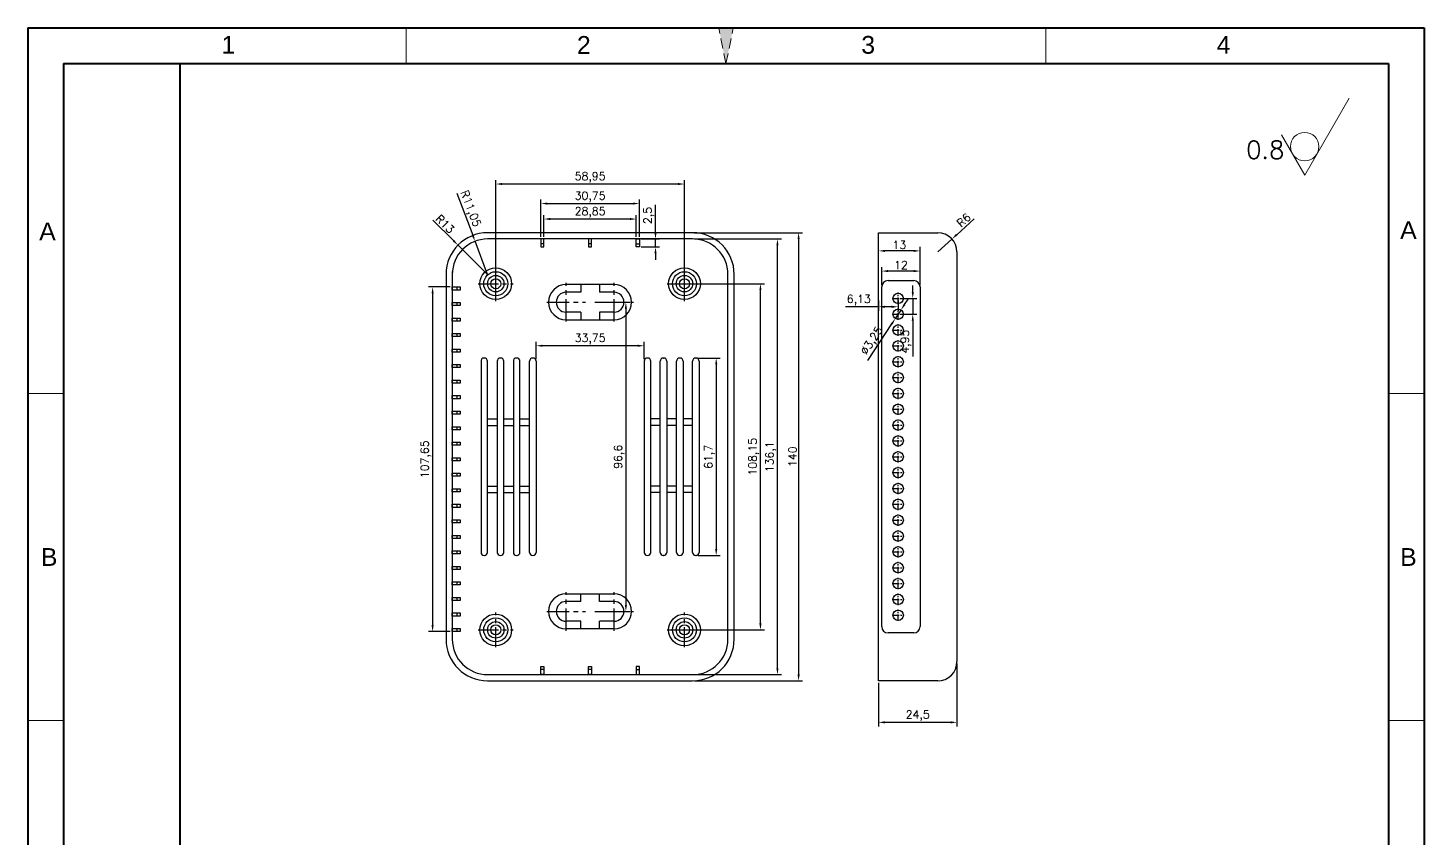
# Model space of a CAD drawing. Header units: millimetres. Extents: x 47132 to 47568, y -471 to 166.
# Drawn here: x 47131.6 to 47567.6, y -87.4 to 165.7 of the extents above; entities that cross this region are included whole.
import ezdxf
from ezdxf.enums import TextEntityAlignment as Align

# ---------------------------------------------------------------- set-up
doc = ezdxf.new("R2010")
doc.units = ezdxf.units.MM
for name, pattern in [('ACAD_ISO10W100', [18, 12, -3, 0, -3]), ('CENTER', [50.8, 31.75, -6.35, 6.35, -6.35]), ('HIDDEN2', [4.7625, 3.175, -1.5875])]:
    doc.linetypes.add(name, pattern=pattern)
for name, color, linetype, lineweight in [('dim', 82, 'Continuous', 9), ('图层1', 7, 'ACAD_ISO10W100', 15), ('图层4', 7, 'Continuous', 40), ('图层5', 7, 'HIDDEN2', 15), ('细实线', 3, 'Continuous', 18)]:
    doc.layers.add(name, color=color, linetype=linetype, lineweight=lineweight)
doc.layers.add('尺寸线', color=7, linetype='Continuous')
doc.styles.get("Standard").update_dxf_attribs({"font": 'txt', "bigfont": 'gbcbig.shx'})
doc.styles.add('样式 3', font='arial.ttf', dxfattribs={"height": 3.8})
doc.dimstyles.new('ISO-25', dxfattribs={"dimtxt": 2.5, "dimasz": 2.5, "dimexe": 1.25, "dimexo": 0.625, "dimtad": 1, "dimtxsty": 'Standard', "dimcen": 2.5, "dimadec": 0, "dimazin": 0, "dimtfac": 1, "dimtmove": 0, "dimatfit": 3, "dimfxl": 0, "dimarcsym": 0})

# ---------------------------------------------------------------- blocks, each defined once
blk = doc.blocks.new('*D3759')
at = {"layer": 'Defpoints', "color": 0, "transparency": 16777216}
for p in [(47398.25, 89.77), (47398.25, 84.8), (47410.25, 84.8)]:
    blk.add_point(p, dxfattribs=at)
at = {"layer": 'dim', "color": 0, "lineweight": -2, "transparency": 16777216}
for p, q in [((47398.25, 85.42), (47398.25, 91.02)), ((47408.25, 89.77), (47400.25, 89.77)), ((47410.25, 85.42), (47410.25, 91.02))]:
    blk.add_line(p, q, dxfattribs=at)
at = {"layer": 'dim', "color": 0, "transparency": 16777216}
for points in [[(47400.25, 90.11), (47400.25, 89.44), (47398.25, 89.77)], [(47408.25, 90.11), (47408.25, 89.44), (47410.25, 89.77)]]:
    blk.add_solid(points, dxfattribs=at)
at = {"layer": 'dim', "color": 0, "transparency": 16777216, "insert": (47404.25, 91.65), "char_height": 2.5, "attachment_point": 5}
blk.add_mtext('12', dxfattribs=at)
blk = doc.blocks.new('*D3758')
at = {"layer": 'Defpoints', "color": 0, "transparency": 16777216}
for p in [(47397.25, 96.08), (47397.25, 84.8), (47410.25, 84.8)]:
    blk.add_point(p, dxfattribs=at)
at = {"layer": 'dim', "color": 0, "lineweight": -2, "transparency": 16777216}
for p, q in [((47397.25, 85.42), (47397.25, 97.33)), ((47408.25, 96.08), (47399.25, 96.08)), ((47410.25, 85.42), (47410.25, 97.33))]:
    blk.add_line(p, q, dxfattribs=at)
at = {"layer": 'dim', "color": 0, "transparency": 16777216}
for points in [[(47399.25, 96.41), (47399.25, 95.75), (47397.25, 96.08)], [(47408.25, 96.41), (47408.25, 95.75), (47410.25, 96.08)]]:
    blk.add_solid(points, dxfattribs=at)
at = {"layer": 'dim', "color": 0, "transparency": 16777216, "insert": (47403.75, 97.95), "char_height": 2.5, "attachment_point": 5}
blk.add_mtext('13', dxfattribs=at)
blk = doc.blocks.new('*D3760')
at = {"layer": 'Defpoints', "color": 0, "transparency": 16777216}
for p in [(47397.25, 81.25), (47397.25, 78.62), (47403.37, 81.25)]:
    blk.add_point(p, dxfattribs=at)
at = {"layer": 'dim', "color": 0, "lineweight": -2, "transparency": 16777216}
for p, q in [((47397.25, 78.62), (47386.92, 78.62)), ((47397.25, 80.62), (47397.25, 77.37)), ((47401.37, 78.62), (47399.25, 78.62)), ((47403.37, 80.62), (47403.37, 77.37))]:
    blk.add_line(p, q, dxfattribs=at)
at = {"layer": 'dim', "color": 0, "transparency": 16777216}
for points in [[(47399.25, 78.95), (47399.25, 78.28), (47397.25, 78.62)], [(47401.37, 78.95), (47401.37, 78.28), (47403.37, 78.62)]]:
    blk.add_solid(points, dxfattribs=at)
at = {"layer": 'dim', "color": 0, "transparency": 16777216, "insert": (47391.08, 80.7), "char_height": 2.5, "attachment_point": 5}
blk.add_mtext('6,13', dxfattribs=at)
blk = doc.blocks.new('*D3761')
at = {"layer": 'Defpoints', "color": 0, "transparency": 16777216}
for p in [(47403.37, 81.25), (47403.37, 76.3), (47407.94, 76.3)]:
    blk.add_point(p, dxfattribs=at)
at = {"layer": 'dim', "color": 0, "lineweight": -2, "transparency": 16777216}
for p, q in [((47407.94, 83.25), (47407.94, 85.25)), ((47404, 81.25), (47409.19, 81.25)), ((47407.94, 81.25), (47407.94, 76.3)), ((47404, 76.3), (47409.19, 76.3)), ((47407.94, 74.3), (47407.94, 63.13))]:
    blk.add_line(p, q, dxfattribs=at)
at = {"layer": 'dim', "color": 0, "transparency": 16777216}
for points in [[(47407.61, 83.25), (47408.27, 83.25), (47407.94, 81.25)], [(47407.61, 74.3), (47408.27, 74.3), (47407.94, 76.3)]]:
    blk.add_solid(points, dxfattribs=at)
at = {"layer": 'dim', "color": 0, "transparency": 16777216, "insert": (47405.86, 67.71), "char_height": 2.5, "attachment_point": 5, "rotation": 90}
blk.add_mtext('4,95', dxfattribs=at)
blk = doc.blocks.new('*D3762')
at = {"layer": 'Defpoints', "color": 0, "transparency": 16777216}
for p in [(47402.48, 74.94), (47404.27, 77.66)]:
    blk.add_point(p, dxfattribs=at)
at = {"layer": 'dim', "color": 0, "lineweight": -2, "transparency": 16777216}
for p, q in [((47405.36, 79.33), (47406.46, 81)), ((47404.27, 77.66), (47402.48, 74.94)), ((47393.89, 61.84), (47401.39, 73.27))]:
    blk.add_line(p, q, dxfattribs=at)
at = {"layer": 'dim', "color": 0, "transparency": 16777216}
for points in [[(47405.08, 79.51), (47405.64, 79.15), (47404.27, 77.66)], [(47401.11, 73.45), (47401.67, 73.08), (47402.48, 74.94)]]:
    blk.add_solid(points, dxfattribs=at)
at = {"layer": 'dim', "color": 0, "transparency": 16777216, "insert": (47395.35, 67.86), "char_height": 2.5, "attachment_point": 5, "rotation": 56.7481}
blk.add_mtext('∅3,25', dxfattribs=at)
blk = doc.blocks.new('*D3763')
at = {"layer": 'Defpoints', "color": 0, "transparency": 16777216}
for p in [(47420.18, 99.79), (47415.75, 95.75)]:
    blk.add_point(p, dxfattribs=at)
at = {"layer": 'dim', "color": 0, "lineweight": -2, "transparency": 16777216}
for p, q in [((47427.14, 106.14), (47421.66, 101.14)), ((47415.75, 95.75), (47420.18, 99.79))]:
    blk.add_line(p, q, dxfattribs=at)
at = {"layer": 'dim', "color": 0, "transparency": 16777216}
blk.add_solid([(47421.43, 101.39), (47421.88, 100.9), (47420.18, 99.79)], dxfattribs=at)
at = {"layer": 'dim', "color": 0, "transparency": 16777216, "insert": (47423.87, 105.7), "char_height": 2.5, "attachment_point": 5, "rotation": 42.3936}
blk.add_mtext('R6', dxfattribs=at)
blk = doc.blocks.new('*D3764')
at = {"layer": 'Defpoints', "color": 0, "transparency": 16777216}
for p in [(47421.75, -32.25), (47397.25, -38.25), (47397.25, -51.22)]:
    blk.add_point(p, dxfattribs=at)
at = {"layer": 'dim', "color": 0, "lineweight": -2, "transparency": 16777216}
for p, q in [((47421.75, -32.88), (47421.75, -52.47)), ((47397.25, -38.88), (47397.25, -52.47)), ((47419.75, -51.22), (47399.25, -51.22))]:
    blk.add_line(p, q, dxfattribs=at)
at = {"layer": 'dim', "color": 0, "transparency": 16777216}
for points in [[(47399.25, -50.89), (47399.25, -51.56), (47397.25, -51.22)], [(47419.75, -50.89), (47419.75, -51.56), (47421.75, -51.22)]]:
    blk.add_solid(points, dxfattribs=at)
at = {"layer": 'dim', "color": 0, "transparency": 16777216, "insert": (47409.5, -49.14), "char_height": 2.5, "attachment_point": 5}
blk.add_mtext('24,5', dxfattribs=at)
blk = doc.blocks.new('*D3765')
at = {"layer": 'Defpoints', "color": 0, "transparency": 16777216}
for p in [(47336.64, 85.82), (47360.37, 85.82), (47336.64, -22.33)]:
    blk.add_point(p, dxfattribs=at)
at = {"layer": 'dim', "color": 0, "lineweight": -2, "transparency": 16777216}
for p, q in [((47337.26, 85.82), (47361.62, 85.82)), ((47360.37, -20.33), (47360.37, 83.82)), ((47337.26, -22.33), (47361.62, -22.33))]:
    blk.add_line(p, q, dxfattribs=at)
at = {"layer": 'dim', "color": 0, "transparency": 16777216}
for points in [[(47360.03, 83.82), (47360.7, 83.82), (47360.37, 85.82)], [(47360.03, -20.33), (47360.7, -20.33), (47360.37, -22.33)]]:
    blk.add_solid(points, dxfattribs=at)
at = {"layer": 'dim', "color": 0, "transparency": 16777216, "insert": (47358.28, 31.75), "char_height": 2.5, "attachment_point": 5, "rotation": 90}
blk.add_mtext('108,15', dxfattribs=at)
blk = doc.blocks.new('*D3766')
at = {"layer": 'Defpoints', "color": 0, "transparency": 16777216}
for p in [(47340.19, 62.6), (47340.24, 0.9), (47346.55, 0.9)]:
    blk.add_point(p, dxfattribs=at)
at = {"layer": 'dim', "color": 0, "lineweight": -2, "transparency": 16777216}
for p, q in [((47340.81, 62.6), (47347.8, 62.6)), ((47346.55, 60.6), (47346.55, 2.9)), ((47340.87, 0.9), (47347.8, 0.9))]:
    blk.add_line(p, q, dxfattribs=at)
at = {"layer": 'dim', "color": 0, "transparency": 16777216}
for points in [[(47346.22, 60.6), (47346.88, 60.6), (47346.55, 62.6)], [(47346.22, 2.9), (47346.88, 2.9), (47346.55, 0.9)]]:
    blk.add_solid(points, dxfattribs=at)
at = {"layer": 'dim', "color": 0, "transparency": 16777216, "insert": (47344.47, 31.75), "char_height": 2.5, "attachment_point": 5, "rotation": 90}
blk.add_mtext('61,7', dxfattribs=at)
blk = doc.blocks.new('*D3767')
at = {"layer": 'Defpoints', "color": 0, "transparency": 16777216}
for p in [(47339.16, 99.8), (47365.68, 99.8), (47339.16, -36.3)]:
    blk.add_point(p, dxfattribs=at)
at = {"layer": 'dim', "color": 0, "lineweight": -2, "transparency": 16777216}
for p, q in [((47339.79, 99.8), (47366.93, 99.8)), ((47365.68, -34.3), (47365.68, 97.8)), ((47339.79, -36.3), (47366.93, -36.3))]:
    blk.add_line(p, q, dxfattribs=at)
at = {"layer": 'dim', "color": 0, "transparency": 16777216}
for points in [[(47365.34, 97.8), (47366.01, 97.8), (47365.68, 99.8)], [(47365.34, -34.3), (47366.01, -34.3), (47365.68, -36.3)]]:
    blk.add_solid(points, dxfattribs=at)
at = {"layer": 'dim', "color": 0, "transparency": 16777216, "insert": (47363.59, 31.75), "char_height": 2.5, "attachment_point": 5, "rotation": 90}
blk.add_mtext('136,1', dxfattribs=at)
blk = doc.blocks.new('*D3768')
at = {"layer": 'Defpoints', "color": 0, "transparency": 16777216}
for p in [(47339.16, 101.75), (47339.16, -38.25), (47372.28, -38.25)]:
    blk.add_point(p, dxfattribs=at)
at = {"layer": 'dim', "color": 0, "lineweight": -2, "transparency": 16777216}
for p, q in [((47339.79, 101.75), (47373.53, 101.75)), ((47372.28, 99.75), (47372.28, -36.25)), ((47339.79, -38.25), (47373.53, -38.25))]:
    blk.add_line(p, q, dxfattribs=at)
at = {"layer": 'dim', "color": 0, "transparency": 16777216}
for points in [[(47371.95, 99.75), (47372.62, 99.75), (47372.28, 101.75)], [(47371.95, -36.25), (47372.62, -36.25), (47372.28, -38.25)]]:
    blk.add_solid(points, dxfattribs=at)
at = {"layer": 'dim', "color": 0, "transparency": 16777216, "insert": (47370.41, 31.75), "char_height": 2.5, "attachment_point": 5, "rotation": 90}
blk.add_mtext('140', dxfattribs=at)
blk = doc.blocks.new('*D3769')
at = {"layer": 'Defpoints', "color": 0, "transparency": 16777216}
for p in [(47292.74, 106.03), (47292.74, 99.8), (47321.59, 99.8)]:
    blk.add_point(p, dxfattribs=at)
at = {"layer": 'dim', "color": 0, "lineweight": -2, "transparency": 16777216}
for p, q in [((47292.74, 100.42), (47292.74, 107.28)), ((47319.59, 106.03), (47294.74, 106.03)), ((47321.59, 100.42), (47321.59, 107.28))]:
    blk.add_line(p, q, dxfattribs=at)
at = {"layer": 'dim', "color": 0, "transparency": 16777216}
for points in [[(47294.74, 106.37), (47294.74, 105.7), (47292.74, 106.03)], [(47319.59, 106.37), (47319.59, 105.7), (47321.59, 106.03)]]:
    blk.add_solid(points, dxfattribs=at)
at = {"layer": 'dim', "color": 0, "transparency": 16777216, "insert": (47307.16, 108.12), "char_height": 2.5, "attachment_point": 5}
blk.add_mtext('28,85', dxfattribs=at)
blk = doc.blocks.new('*D3770')
at = {"layer": 'Defpoints', "color": 0, "transparency": 16777216}
for p in [(47322.54, 110.87), (47291.79, 99.8), (47322.54, 99.8)]:
    blk.add_point(p, dxfattribs=at)
at = {"layer": 'dim', "color": 0, "lineweight": -2, "transparency": 16777216}
for p, q in [((47291.79, 100.42), (47291.79, 112.12)), ((47293.79, 110.87), (47320.54, 110.87)), ((47322.54, 100.42), (47322.54, 112.12))]:
    blk.add_line(p, q, dxfattribs=at)
at = {"layer": 'dim', "color": 0, "transparency": 16777216}
for points in [[(47293.79, 111.2), (47293.79, 110.53), (47291.79, 110.87)], [(47320.54, 111.2), (47320.54, 110.53), (47322.54, 110.87)]]:
    blk.add_solid(points, dxfattribs=at)
at = {"layer": 'dim', "color": 0, "transparency": 16777216, "insert": (47307.16, 112.95), "char_height": 2.5, "attachment_point": 5}
blk.add_mtext('30,75', dxfattribs=at)
blk = doc.blocks.new('*D3771')
at = {"layer": 'Defpoints', "color": 0, "transparency": 16777216}
for p in [(47322.54, 99.8), (47322.54, 97.3), (47327.59, 99.8)]:
    blk.add_point(p, dxfattribs=at)
at = {"layer": 'dim', "color": 0, "lineweight": -2, "transparency": 16777216}
for p, q in [((47327.59, 101.8), (47327.59, 110.46)), ((47323.16, 99.8), (47328.84, 99.8)), ((47323.16, 97.3), (47328.84, 97.3)), ((47327.59, 97.3), (47327.59, 99.8)), ((47327.59, 95.3), (47327.59, 93.3))]:
    blk.add_line(p, q, dxfattribs=at)
at = {"layer": 'dim', "color": 0, "transparency": 16777216}
for points in [[(47327.26, 101.8), (47327.92, 101.8), (47327.59, 99.8)], [(47327.26, 95.3), (47327.92, 95.3), (47327.59, 97.3)]]:
    blk.add_solid(points, dxfattribs=at)
at = {"layer": 'dim', "color": 0, "transparency": 16777216, "insert": (47325.51, 107.13), "char_height": 2.5, "attachment_point": 5, "rotation": 90}
blk.add_mtext('2,5', dxfattribs=at)
blk = doc.blocks.new('*D3772')
at = {"layer": 'Defpoints', "color": 0, "transparency": 16777216}
for p in [(47277.69, 116.97), (47277.69, 85.82), (47336.64, 85.82)]:
    blk.add_point(p, dxfattribs=at)
at = {"layer": 'dim', "color": 0, "lineweight": -2, "transparency": 16777216}
for p, q in [((47277.69, 86.45), (47277.69, 118.22)), ((47336.64, 86.45), (47336.64, 118.22)), ((47334.64, 116.97), (47279.69, 116.97))]:
    blk.add_line(p, q, dxfattribs=at)
at = {"layer": 'dim', "color": 0, "transparency": 16777216}
for points in [[(47279.69, 117.31), (47279.69, 116.64), (47277.69, 116.97)], [(47334.64, 117.31), (47334.64, 116.64), (47336.64, 116.97)]]:
    blk.add_solid(points, dxfattribs=at)
at = {"layer": 'dim', "color": 0, "transparency": 16777216, "insert": (47307.16, 119.06), "char_height": 2.5, "attachment_point": 5}
blk.add_mtext('58,95', dxfattribs=at)
blk = doc.blocks.new('*D3773')
at = {"layer": 'Defpoints', "color": 0, "transparency": 16777216}
for p in [(47265.91, 97.87), (47275.16, 88.75)]:
    blk.add_point(p, dxfattribs=at)
at = {"layer": 'dim', "color": 0, "lineweight": -2, "transparency": 16777216}
for p, q in [((47258.01, 105.65), (47264.48, 99.28)), ((47275.16, 88.75), (47265.91, 97.87))]:
    blk.add_line(p, q, dxfattribs=at)
at = {"layer": 'dim', "color": 0, "transparency": 16777216}
blk.add_solid([(47264.72, 99.51), (47264.25, 99.04), (47265.91, 97.87)], dxfattribs=at)
at = {"layer": 'dim', "color": 0, "transparency": 16777216, "insert": (47261.85, 104.5), "char_height": 2.5, "attachment_point": 5, "rotation": 315.4136}
blk.add_mtext('R13', dxfattribs=at)
blk = doc.blocks.new('*D3774')
at = {"layer": 'Defpoints', "color": 0, "transparency": 16777216}
for p in [(47271.23, 99.07), (47275.16, 88.75)]:
    blk.add_point(p, dxfattribs=at)
at = {"layer": 'dim', "color": 0, "lineweight": -2, "transparency": 16777216}
for p, q in [((47265.5, 114.1), (47270.51, 100.94)), ((47275.16, 88.75), (47271.23, 99.07))]:
    blk.add_line(p, q, dxfattribs=at)
at = {"layer": 'dim', "color": 0, "transparency": 16777216}
blk.add_solid([(47270.83, 101.06), (47270.2, 100.82), (47271.23, 99.07)], dxfattribs=at)
at = {"layer": 'dim', "color": 0, "transparency": 16777216, "insert": (47269.6, 109.2), "char_height": 2.5, "attachment_point": 5, "rotation": 290.8746}
blk.add_mtext('R11,05', dxfattribs=at)
blk = doc.blocks.new('*D3775')
at = {"layer": 'Defpoints', "color": 0, "transparency": 16777216}
for p in [(47264.11, 84.8), (47257.97, -22.85), (47264.11, -22.85)]:
    blk.add_point(p, dxfattribs=at)
at = {"layer": 'dim', "color": 0, "lineweight": -2, "transparency": 16777216}
for p, q in [((47263.49, 84.8), (47256.72, 84.8)), ((47257.97, 82.8), (47257.97, -20.85)), ((47263.49, -22.85), (47256.72, -22.85))]:
    blk.add_line(p, q, dxfattribs=at)
at = {"layer": 'dim', "color": 0, "transparency": 16777216}
for points in [[(47257.63, 82.8), (47258.3, 82.8), (47257.97, 84.8)], [(47257.63, -20.85), (47258.3, -20.85), (47257.97, -22.85)]]:
    blk.add_solid(points, dxfattribs=at)
at = {"layer": 'dim', "color": 0, "transparency": 16777216, "insert": (47255.88, 30.97), "char_height": 2.5, "attachment_point": 5, "rotation": 90}
blk.add_mtext('107,65', dxfattribs=at)
blk = doc.blocks.new('*D3776')
at = {"layer": 'Defpoints', "color": 0, "transparency": 16777216}
for p in [(47314.64, 80.05), (47314.64, -16.55), (47318.34, -16.55)]:
    blk.add_point(p, dxfattribs=at)
at = {"layer": 'dim', "color": 0, "lineweight": -2, "transparency": 16777216}
for p, q in [((47315.26, 80.05), (47319.59, 80.05)), ((47318.34, 78.05), (47318.34, -14.55)), ((47315.26, -16.55), (47319.59, -16.55))]:
    blk.add_line(p, q, dxfattribs=at)
at = {"layer": 'dim', "color": 0, "transparency": 16777216}
for points in [[(47318.01, 78.05), (47318.67, 78.05), (47318.34, 80.05)], [(47318.01, -14.55), (47318.67, -14.55), (47318.34, -16.55)]]:
    blk.add_solid(points, dxfattribs=at)
at = {"layer": 'dim', "color": 0, "transparency": 16777216, "insert": (47316.26, 31.75), "char_height": 2.5, "attachment_point": 5, "rotation": 90}
blk.add_mtext('96,6', dxfattribs=at)
blk = doc.blocks.new('*D3777')
at = {"layer": 'Defpoints', "color": 0, "transparency": 16777216}
for p in [(47290.29, 66.44), (47290.29, 61.6), (47324.04, 61.6)]:
    blk.add_point(p, dxfattribs=at)
at = {"layer": 'dim', "color": 0, "lineweight": -2, "transparency": 16777216}
for p, q in [((47290.29, 62.22), (47290.29, 67.69)), ((47322.04, 66.44), (47292.29, 66.44)), ((47324.04, 62.22), (47324.04, 67.69))]:
    blk.add_line(p, q, dxfattribs=at)
at = {"layer": 'dim', "color": 0, "transparency": 16777216}
for points in [[(47292.29, 66.77), (47292.29, 66.11), (47290.29, 66.44)], [(47322.04, 66.77), (47322.04, 66.11), (47324.04, 66.44)]]:
    blk.add_solid(points, dxfattribs=at)
at = {"layer": 'dim', "color": 0, "transparency": 16777216, "insert": (47307.16, 68.52), "char_height": 2.5, "attachment_point": 5}
blk.add_mtext('33,75', dxfattribs=at)

msp = doc.modelspace()

# ---------------------------------------------------------------- hatches: boundary and pattern name
at = {"layer": '图层5'}
msp.add_hatch(color=0, dxfattribs=at).paths.add_polyline_path([(47349.606, 154.643), (47347.321, 165.744), (47351.891, 165.744)])

# ---------------------------------------------------------------- linework, layer by layer
for p, q in [((47339.165, 101.748), (47275.165, 101.748)), ((47397.25, -38.252), (47397.25, 101.748)), ((47397.25, 101.748), (47415.75, 101.748)), ((47339.165, 99.798), (47275.165, 99.798)), ((47292.74, 98.248), (47291.79, 98.248)), ((47307.64, 98.248), (47306.69, 98.248)), ((47321.59, 98.248), (47322.54, 98.248)), ((47421.75, 95.748), (47421.75, -32.252)), ((47262.165, 88.748), (47262.165, -25.252)), ((47264.115, 89.648), (47264.115, -25.252)), ((47350.215, -25.252), (47350.215, 88.748)), ((47352.165, -25.252), (47352.165, 88.748)), ((47265.665, 83.848), (47265.665, 84.798)), ((47304.265, 83.148), (47299.69, 83.148)), ((47304.265, 85.548), (47304.265, 83.148)), ((47310.065, 85.548), (47310.065, 83.148)), ((47314.64, 83.148), (47310.065, 83.148)), ((47398.25, -21.302), (47398.25, 84.798)), ((47400.25, 86.798), (47408.25, 86.798)), ((47410.25, 84.798), (47410.25, -21.302)), ((47265.665, 78.998), (47265.665, 79.948)), ((47265.665, 74.148), (47265.665, 75.098)), ((47304.265, 76.948), (47299.69, 76.948)), ((47304.265, 76.948), (47304.265, 74.548)), ((47310.065, 76.948), (47310.065, 74.548)), ((47314.64, 76.948), (47310.065, 76.948)), ((47265.665, 69.298), (47265.665, 70.248)), ((47265.665, 64.448), (47265.665, 65.398)), ((47273.09, 61.598), (47273.09, 1.898)), ((47274.14, 62.598), (47274.09, 62.598)), ((47275.14, 1.898), (47275.14, 61.598)), ((47278.14, 61.598), (47278.14, 1.898)), ((47279.19, 62.598), (47279.14, 62.598)), ((47280.19, 1.898), (47280.19, 61.598)), ((47283.19, 61.598), (47283.19, 1.898)), ((47284.24, 62.598), (47284.19, 62.598)), ((47285.24, 1.898), (47285.24, 61.598)), ((47288.24, 1.898), (47288.24, 61.598)), ((47289.24, 62.598), (47289.29, 62.598)), ((47290.29, 61.598), (47290.29, 1.898)), ((47324.04, 61.598), (47324.04, 1.898)), ((47325.09, 62.598), (47325.04, 62.598)), ((47326.09, 1.898), (47326.09, 61.598)), ((47329.09, 1.898), (47329.09, 61.598)), ((47330.09, 62.598), (47330.14, 62.598)), ((47331.14, 61.598), (47331.14, 1.898)), ((47334.14, 1.898), (47334.14, 61.598)), ((47335.14, 62.598), (47335.19, 62.598)), ((47336.19, 61.598), (47336.19, 1.898)), ((47339.19, 1.898), (47339.19, 61.598)), ((47340.19, 62.598), (47340.24, 62.598)), ((47341.24, 61.598), (47341.24, 1.898)), ((47265.665, 59.598), (47265.665, 60.548)), ((47265.665, 54.748), (47265.665, 55.698)), ((47265.665, 49.898), (47265.665, 50.848)), ((47265.665, 45.048), (47265.665, 45.998)), ((47265.665, 40.198), (47265.665, 41.148)), ((47275.14, 43.573), (47278.14, 43.573)), ((47275.14, 41.523), (47278.14, 41.523)), ((47280.19, 43.573), (47283.19, 43.573)), ((47280.19, 41.523), (47283.19, 41.523)), ((47285.24, 43.573), (47288.24, 43.573)), ((47285.24, 41.523), (47288.24, 41.523)), ((47329.09, 43.573), (47326.09, 43.573)), ((47329.09, 41.523), (47326.09, 41.523)), ((47334.14, 43.573), (47331.14, 43.573)), ((47334.14, 41.523), (47331.14, 41.523)), ((47339.19, 43.573), (47336.19, 43.573)), ((47339.19, 41.523), (47336.19, 41.523)), ((47265.665, 35.348), (47265.665, 36.298)), ((47265.665, 30.498), (47265.665, 31.448)), ((47265.665, 25.648), (47265.665, 26.598)), ((47275.14, 22.623), (47278.14, 22.623)), ((47280.19, 22.623), (47283.19, 22.623)), ((47285.24, 22.623), (47288.24, 22.623)), ((47329.09, 22.623), (47326.09, 22.623)), ((47334.14, 22.623), (47331.14, 22.623)), ((47339.19, 22.623), (47336.19, 22.623)), ((47265.665, 20.798), (47265.665, 21.748)), ((47275.14, 20.573), (47278.14, 20.573)), ((47280.19, 20.573), (47283.19, 20.573)), ((47285.24, 20.573), (47288.24, 20.573)), ((47329.09, 20.573), (47326.09, 20.573)), ((47334.14, 20.573), (47331.14, 20.573)), ((47339.19, 20.573), (47336.19, 20.573)), ((47265.665, 15.948), (47265.665, 16.898)), ((47265.665, 11.098), (47265.665, 12.048)), ((47265.665, 6.248), (47265.665, 7.198)), ((47265.665, 1.398), (47265.665, 2.348)), ((47274.09, 0.898), (47274.14, 0.898)), ((47279.14, 0.898), (47279.19, 0.898)), ((47284.19, 0.898), (47284.24, 0.898)), ((47289.29, 0.898), (47289.24, 0.898)), ((47325.04, 0.898), (47325.09, 0.898)), ((47330.14, 0.898), (47330.09, 0.898)), ((47335.19, 0.898), (47335.14, 0.898)), ((47340.24, 0.898), (47340.19, 0.898)), ((47265.665, -3.452), (47265.665, -2.502)), ((47265.665, -8.302), (47265.665, -7.352)), ((47265.665, -13.152), (47265.665, -12.202)), ((47304.265, -13.452), (47304.265, -11.052)), ((47310.065, -13.452), (47310.065, -11.052)), ((47265.665, -18.002), (47265.665, -17.052)), ((47304.265, -13.452), (47299.69, -13.452)), ((47314.64, -13.452), (47310.065, -13.452)), ((47304.265, -19.652), (47299.69, -19.652)), ((47304.265, -22.052), (47304.265, -19.652)), ((47310.065, -22.052), (47310.065, -19.652)), ((47314.64, -19.652), (47310.065, -19.652)), ((47265.665, -22.852), (47265.665, -21.902)), ((47408.25, -23.302), (47400.25, -23.302)), ((47292.74, -34.752), (47291.79, -34.752)), ((47307.64, -34.752), (47306.69, -34.752)), ((47321.59, -34.752), (47322.54, -34.752)), ((47275.165, -36.302), (47339.165, -36.302)), ((47275.165, -38.252), (47339.165, -38.252)), ((47415.75, -38.252), (47397.25, -38.252))]:
    msp.add_line(p, q)
at = {"color": 1, "linetype": 'CENTER', "ltscale": 0.198}
for p, q in [((47277.69, 80.378), (47277.69, 91.268)), ((47336.64, 80.378), (47336.64, 91.268)), ((47272.245, 85.823), (47283.135, 85.823)), ((47331.195, 85.823), (47342.085, 85.823)), ((47277.69, -27.772), (47277.69, -16.882)), ((47336.64, -27.772), (47336.64, -16.882)), ((47272.245, -22.327), (47283.135, -22.327)), ((47331.195, -22.327), (47342.085, -22.327))]:
    msp.add_line(p, q, dxfattribs=at)
at = {"color": 1, "linetype": 'CENTER', "ltscale": 0.22}
for p, q in [((47299.69, 73.998), (47299.69, 86.098)), ((47314.64, 73.998), (47314.64, 86.098)), ((47293.64, 80.048), (47305.74, 80.048)), ((47308.59, 80.048), (47320.69, 80.048)), ((47299.69, -22.602), (47299.69, -10.502)), ((47314.64, -22.602), (47314.64, -10.502)), ((47293.64, -16.552), (47305.74, -16.552)), ((47308.59, -16.552), (47320.69, -16.552))]:
    msp.add_line(p, q, dxfattribs=at)
at = {"color": 1, "linetype": 'CENTER', "ltscale": 0.065}
for p, q in [((47403.375, 79.46), (47403.375, 83.035)), ((47401.587, 81.248), (47405.162, 81.248)), ((47401.587, 76.298), (47405.162, 76.298)), ((47403.375, 74.51), (47403.375, 78.085)), ((47401.587, 71.348), (47405.162, 71.348)), ((47403.375, 69.56), (47403.375, 73.135)), ((47401.587, 66.398), (47405.162, 66.398)), ((47403.375, 64.61), (47403.375, 68.185)), ((47401.587, 61.448), (47405.162, 61.448)), ((47403.375, 59.66), (47403.375, 63.235)), ((47403.375, 54.71), (47403.375, 58.285)), ((47401.587, 56.498), (47405.162, 56.498)), ((47403.375, 49.76), (47403.375, 53.335)), ((47401.587, 51.548), (47405.162, 51.548)), ((47403.375, 44.81), (47403.375, 48.385)), ((47401.587, 46.598), (47405.162, 46.598)), ((47401.587, 41.648), (47405.162, 41.648)), ((47403.375, 39.86), (47403.375, 43.435)), ((47401.587, 36.698), (47405.162, 36.698)), ((47403.375, 34.91), (47403.375, 38.485)), ((47401.587, 31.748), (47405.162, 31.748)), ((47403.375, 29.96), (47403.375, 33.535)), ((47401.587, 26.798), (47405.162, 26.798)), ((47403.375, 25.01), (47403.375, 28.585)), ((47401.587, 21.848), (47405.162, 21.848)), ((47403.375, 20.06), (47403.375, 23.635)), ((47403.375, 15.11), (47403.375, 18.685)), ((47401.587, 16.898), (47405.162, 16.898)), ((47403.375, 10.16), (47403.375, 13.735)), ((47401.587, 11.948), (47405.162, 11.948)), ((47403.375, 5.21), (47403.375, 8.785)), ((47401.587, 6.998), (47405.162, 6.998)), ((47401.587, 2.048), (47405.162, 2.048)), ((47403.375, 0.26), (47403.375, 3.835)), ((47401.587, -2.902), (47405.162, -2.902)), ((47403.375, -4.69), (47403.375, -1.115)), ((47401.587, -7.852), (47405.162, -7.852)), ((47403.375, -9.64), (47403.375, -6.065)), ((47401.587, -12.802), (47405.162, -12.802)), ((47403.375, -14.59), (47403.375, -11.015)), ((47403.375, -19.54), (47403.375, -15.965)), ((47401.587, -17.752), (47405.162, -17.752))]:
    msp.add_line(p, q, dxfattribs=at)
for points in [[(47291.79, 97.298), (47292.74, 97.298), (47292.74, 99.798), (47291.79, 99.798)], [(47306.69, 97.298), (47307.64, 97.298), (47307.64, 99.798), (47306.69, 99.798)], [(47322.54, 97.298), (47321.59, 97.298), (47321.59, 99.798), (47322.54, 99.798)], [(47266.615, 84.798), (47266.615, 83.848), (47264.115, 83.848), (47264.115, 84.798)], [(47266.615, 79.948), (47266.615, 78.998), (47264.115, 78.998), (47264.115, 79.948)], [(47266.615, 75.098), (47266.615, 74.148), (47264.115, 74.148), (47264.115, 75.098)], [(47266.615, 70.248), (47266.615, 69.298), (47264.115, 69.298), (47264.115, 70.248)], [(47266.615, 65.398), (47266.615, 64.448), (47264.115, 64.448), (47264.115, 65.398)], [(47266.615, 60.548), (47266.615, 59.598), (47264.115, 59.598), (47264.115, 60.548)], [(47266.615, 55.698), (47266.615, 54.748), (47264.115, 54.748), (47264.115, 55.698)], [(47266.615, 50.848), (47266.615, 49.898), (47264.115, 49.898), (47264.115, 50.848)], [(47266.615, 45.998), (47266.615, 45.048), (47264.115, 45.048), (47264.115, 45.998)], [(47266.615, 41.148), (47266.615, 40.198), (47264.115, 40.198), (47264.115, 41.148)], [(47266.615, 36.298), (47266.615, 35.348), (47264.115, 35.348), (47264.115, 36.298)], [(47266.615, 31.448), (47266.615, 30.498), (47264.115, 30.498), (47264.115, 31.448)], [(47266.615, 26.598), (47266.615, 25.648), (47264.115, 25.648), (47264.115, 26.598)], [(47266.615, 21.748), (47266.615, 20.798), (47264.115, 20.798), (47264.115, 21.748)], [(47266.615, 16.898), (47266.615, 15.948), (47264.115, 15.948), (47264.115, 16.898)], [(47266.615, 12.048), (47266.615, 11.098), (47264.115, 11.098), (47264.115, 12.048)], [(47266.615, 7.198), (47266.615, 6.248), (47264.115, 6.248), (47264.115, 7.198)], [(47266.615, 2.348), (47266.615, 1.398), (47264.115, 1.398), (47264.115, 2.348)], [(47266.615, -2.502), (47266.615, -3.452), (47264.115, -3.452), (47264.115, -2.502)], [(47266.615, -7.352), (47266.615, -8.302), (47264.115, -8.302), (47264.115, -7.352)], [(47266.615, -12.202), (47266.615, -13.152), (47264.115, -13.152), (47264.115, -12.202)], [(47266.615, -17.052), (47266.615, -18.002), (47264.115, -18.002), (47264.115, -17.052)], [(47266.615, -21.902), (47266.615, -22.852), (47264.115, -22.852), (47264.115, -21.902)], [(47291.79, -33.802), (47292.74, -33.802), (47292.74, -36.302), (47291.79, -36.302)], [(47306.69, -33.802), (47307.64, -33.802), (47307.64, -36.302), (47306.69, -36.302)], [(47322.54, -33.802), (47321.59, -33.802), (47321.59, -36.302), (47322.54, -36.302)]]:
    msp.add_lwpolyline(points, close=True)
for points in [[(47314.64, 85.548), (47299.69, 85.548)], [(47299.69, 74.548), (47314.64, 74.548)], [(47299.69, -11.052), (47314.64, -11.052)], [(47314.64, -22.052), (47299.69, -22.052)]]:
    msp.add_lwpolyline(points)
for centre, radius in [((47277.69, 85.823), 4.95), ((47277.69, 85.823), 3.75), ((47277.69, 85.823), 2.575), ((47277.69, 85.823), 1.575), ((47336.64, 85.823), 4.95), ((47336.64, 85.823), 3.75), ((47336.64, 85.823), 2.575), ((47336.64, 85.823), 1.575), ((47403.375, 81.248), 1.625), ((47403.375, 76.298), 1.625), ((47403.375, 71.348), 1.625), ((47403.375, 66.398), 1.625), ((47403.375, 61.448), 1.625), ((47403.375, 56.498), 1.625), ((47403.375, 51.548), 1.625), ((47403.375, 46.598), 1.625), ((47403.375, 41.648), 1.625), ((47403.375, 36.698), 1.625), ((47403.375, 31.748), 1.625), ((47403.375, 26.798), 1.625), ((47403.375, 21.848), 1.625), ((47403.375, 16.898), 1.625), ((47403.375, 11.948), 1.625), ((47403.375, 6.998), 1.625), ((47403.375, 2.048), 1.625), ((47403.375, -2.902), 1.625), ((47403.375, -7.852), 1.625), ((47403.375, -12.802), 1.625), ((47277.69, -22.327), 4.95), ((47336.64, -22.327), 4.95), ((47403.375, -17.752), 1.625), ((47277.69, -22.327), 3.75), ((47277.69, -22.327), 2.575), ((47277.69, -22.327), 1.575), ((47336.64, -22.327), 3.75), ((47336.64, -22.327), 2.575), ((47336.64, -22.327), 1.575)]:
    msp.add_circle(centre, radius)
for centre, radius, start, end in [((47275.165, 88.748), 13, 90, 180), ((47339.165, 88.748), 13, 0, 90), ((47415.75, 95.748), 6, 0, 90), ((47275.165, 88.748), 11.05, 90, 180), ((47339.165, 88.748), 11.05, 0, 90), ((47299.69, 80.048), 5.5, 90, 270), ((47299.69, 80.048), 3.1, 90, 270), ((47314.64, 80.048), 5.5, 270, 90), ((47314.64, 80.048), 3.1, 270, 90), ((47400.25, 84.798), 2, 90, 180), ((47408.25, 84.798), 2, 0, 90), ((47274.09, 61.598), 1, 90, 180), ((47274.14, 61.598), 1, 0, 90), ((47279.14, 61.598), 1, 90, 180), ((47279.19, 61.598), 1, 0, 90), ((47284.19, 61.598), 1, 90, 180), ((47284.24, 61.598), 1, 0, 90), ((47289.24, 61.598), 1, 90, 180), ((47289.29, 61.598), 1, 0, 90), ((47325.04, 61.598), 1, 90, 180), ((47325.09, 61.598), 1, 0, 90), ((47330.09, 61.598), 1, 90, 180), ((47330.14, 61.598), 1, 0, 90), ((47335.14, 61.598), 1, 90, 180), ((47335.19, 61.598), 1, 0, 90), ((47340.19, 61.598), 1, 90, 180), ((47340.24, 61.598), 1, 0, 90), ((47274.09, 1.898), 1, 180, 270), ((47274.14, 1.898), 1, 270, 0), ((47279.14, 1.898), 1, 180, 270), ((47279.19, 1.898), 1, 270, 0), ((47284.19, 1.898), 1, 180, 270), ((47284.24, 1.898), 1, 270, 0), ((47289.24, 1.898), 1, 180, 270), ((47289.29, 1.898), 1, 270, 0), ((47325.04, 1.898), 1, 180, 270), ((47325.09, 1.898), 1, 270, 0), ((47330.09, 1.898), 1, 180, 270), ((47330.14, 1.898), 1, 270, 0), ((47335.14, 1.898), 1, 180, 270), ((47335.19, 1.898), 1, 270, 0), ((47340.19, 1.898), 1, 180, 270), ((47340.24, 1.898), 1, 270, 0), ((47299.69, -16.552), 5.5, 90, 270), ((47314.64, -16.552), 5.5, 270, 90), ((47299.69, -16.552), 3.1, 90, 270), ((47314.64, -16.552), 3.1, 270, 90), ((47400.25, -21.302), 2, 180, 270), ((47408.25, -21.302), 2, 270, 360), ((47275.165, -25.252), 13, 180, 270), ((47275.165, -25.252), 11.05, 180, 270), ((47339.165, -25.252), 11.05, 270, 360), ((47339.165, -25.252), 13, 270, 360), ((47415.75, -32.252), 6, 270, 0)]:
    msp.add_arc(centre, radius, start, end)
at = {"layer": '图层1', "color": 0}
for p, q in [((47249.692, 154.643), (47249.692, 165.744)), ((47449.521, 154.643), (47449.521, 165.744)), ((47142.673, 51.509), (47131.571, 51.509)), ((47567.642, 51.509), (47556.54, 51.509)), ((47142.673, -50.626), (47131.571, -50.626)), ((47567.642, -50.626), (47556.54, -50.626))]:
    msp.add_line(p, q, dxfattribs=at)
at = {"layer": '图层4', "color": 0}
msp.add_line((47179.111, -460.163), (47179.111, 154.643), dxfattribs=at)
at = {"layer": '图层5', "color": 0}
for q in [(47347.321, 165.744), (47351.891, 165.744)]:
    msp.add_line((47349.606, 154.643), q, dxfattribs=at)
at = {"layer": '尺寸线', "color": 0, "lineweight": 40}
for p, q in [((47131.571, 165.744), (47567.642, 165.744)), ((47131.571, 165.744), (47131.571, -471.265)), ((47567.642, 165.744), (47567.642, -471.265)), ((47142.673, 154.643), (47556.54, 154.643)), ((47142.673, 154.643), (47142.673, -460.163)), ((47556.54, 154.643), (47556.54, -460.163))]:
    msp.add_line(p, q, dxfattribs=at)
at = {"layer": '细实线', "color": 0}
for p, q in [((47530.362, 119.781), (47544.238, 143.816)), ((47523.135, 132.298), (47530.362, 119.781))]:
    msp.add_line(p, q, dxfattribs=at)
msp.add_circle((47530.362, 128.662), 4.441, dxfattribs=at)

# ---------------------------------------------------------------- texts
at = {"layer": '图层1', "color": 0, "style": '样式 3'}
for p in [(47138.214, 0.441), (47562.75, 0.441)]:
    msp.add_text('B', height=5.551, dxfattribs=at).set_placement(p, align=Align.MIDDLE)
at = {"layer": '图层5', "color": 0, "style": '样式 3'}
for s, p in [('1', (47194.184, 160.462)), ('2', (47305.2, 160.462)), ('3', (47394.013, 160.462)), ('4', (47505.029, 160.462)), ('A', (47137.674, 102.172)), ('A', (47562.75, 102.576))]:
    msp.add_text(s, height=5.551, dxfattribs=at).set_placement(p, align=Align.MIDDLE)
at = {"layer": '细实线', "color": 0, "insert": (47512.109, 130.438), "char_height": 5.5508, "width": 20.72361, "attachment_point": 1}
msp.add_mtext('0.8', dxfattribs=at)

# ---------------------------------------------------------------- dimensions: what is measured, and where the dimension line sits
at = {"layer": 'dim'}
for base, p1, p2, picture, middle in [((47277.69, 116.973), (47336.64, 85.823), (47277.69, 85.823), '*D3772', (47307.165, 119.057)), ((47322.54, 110.865), (47291.79, 99.798), (47322.54, 99.798), '*D3770', (47307.165, 112.948)), ((47292.74, 106.035), (47321.59, 99.798), (47292.74, 99.798), '*D3769', (47307.165, 108.118)), ((47397.25, 96.079), (47410.25, 84.798), (47397.25, 84.798), '*D3758', (47403.75, 97.954)), ((47398.25, 89.773), (47410.25, 84.798), (47398.25, 84.798), '*D3759', (47404.25, 91.648)), ((47397.249566947, 78.615772693), (47403.374566947, 81.247725038), (47397.249566947, 81.247725038), '*D3760', (47391.08290028, 80.699106026)), ((47290.29, 66.44), (47324.04, 61.598), (47290.29, 61.598), '*D3777', (47307.165, 68.523)), ((47397.25, -51.224), (47421.75, -32.252), (47397.25, -38.252), '*D3764', (47409.5, -49.141))]:
    dim = msp.add_linear_dim(base=base, p1=p1, p2=p2, dimstyle='ISO-25', override={"dimasz": 2}, dxfattribs=at)
    dim.commit()
    dim.dimension.update_dxf_attribs({"geometry": picture, "text_midpoint": middle})
for center, mpoint, picture, middle in [((47275.165, 88.748), (47271.227, 99.072), '*D3774', (47269.596, 109.197)), ((47275.165, 88.748), (47265.906, 97.874), '*D3773', (47261.851, 104.503)), ((47415.75, 95.748), (47420.181, 99.793), '*D3763', (47423.871, 105.701))]:
    dim = msp.add_radius_dim(center=center, mpoint=mpoint, dimstyle='ISO-25', override={"dimasz": 2}, dxfattribs=at)
    dim.commit()
    dim.dimension.update_dxf_attribs({"geometry": picture, "text_midpoint": middle})
for base, p1, p2, picture, middle in [((47327.589, 99.798), (47322.54, 97.298), (47322.54, 99.798), '*D3771', (47325.506, 107.131)), ((47372.283, -38.252), (47339.165, 101.748), (47339.165, -38.252), '*D3768', (47370.408, 31.748)), ((47365.677, 99.798), (47339.165, -36.302), (47339.165, 99.798), '*D3767', (47363.594, 31.748)), ((47257.966, -22.852), (47264.115, 84.798), (47264.115, -22.852), '*D3775', (47255.883, 30.973)), ((47360.366, 85.823), (47336.64, -22.327), (47336.64, 85.823), '*D3765', (47358.283, 31.748)), ((47407.941, 76.298), (47403.375, 81.248), (47403.375, 76.298), '*D3761', (47405.857, 67.714)), ((47318.339, -16.552), (47314.64, 80.048), (47314.64, -16.552), '*D3776', (47316.256, 31.748)), ((47346.551, 0.898), (47340.19, 62.598), (47340.241, 0.898), '*D3766', (47344.468, 31.748))]:
    dim = msp.add_linear_dim(base=base, p1=p1, p2=p2, angle=90, dimstyle='ISO-25', override={"dimasz": 2}, dxfattribs=at)
    dim.commit()
    dim.dimension.update_dxf_attribs({"geometry": picture, "text_midpoint": middle})
dim = msp.add_diameter_dim_2p(p1=(47404.266, 77.657), p2=(47402.484, 74.939), dimstyle='ISO-25', override={"dimasz": 2}, dxfattribs=at)
dim.commit()
dim.dimension.update_dxf_attribs({"geometry": '*D3762', "text_midpoint": (47395.349, 67.858)})

doc.saveas('drawing.dxf')
